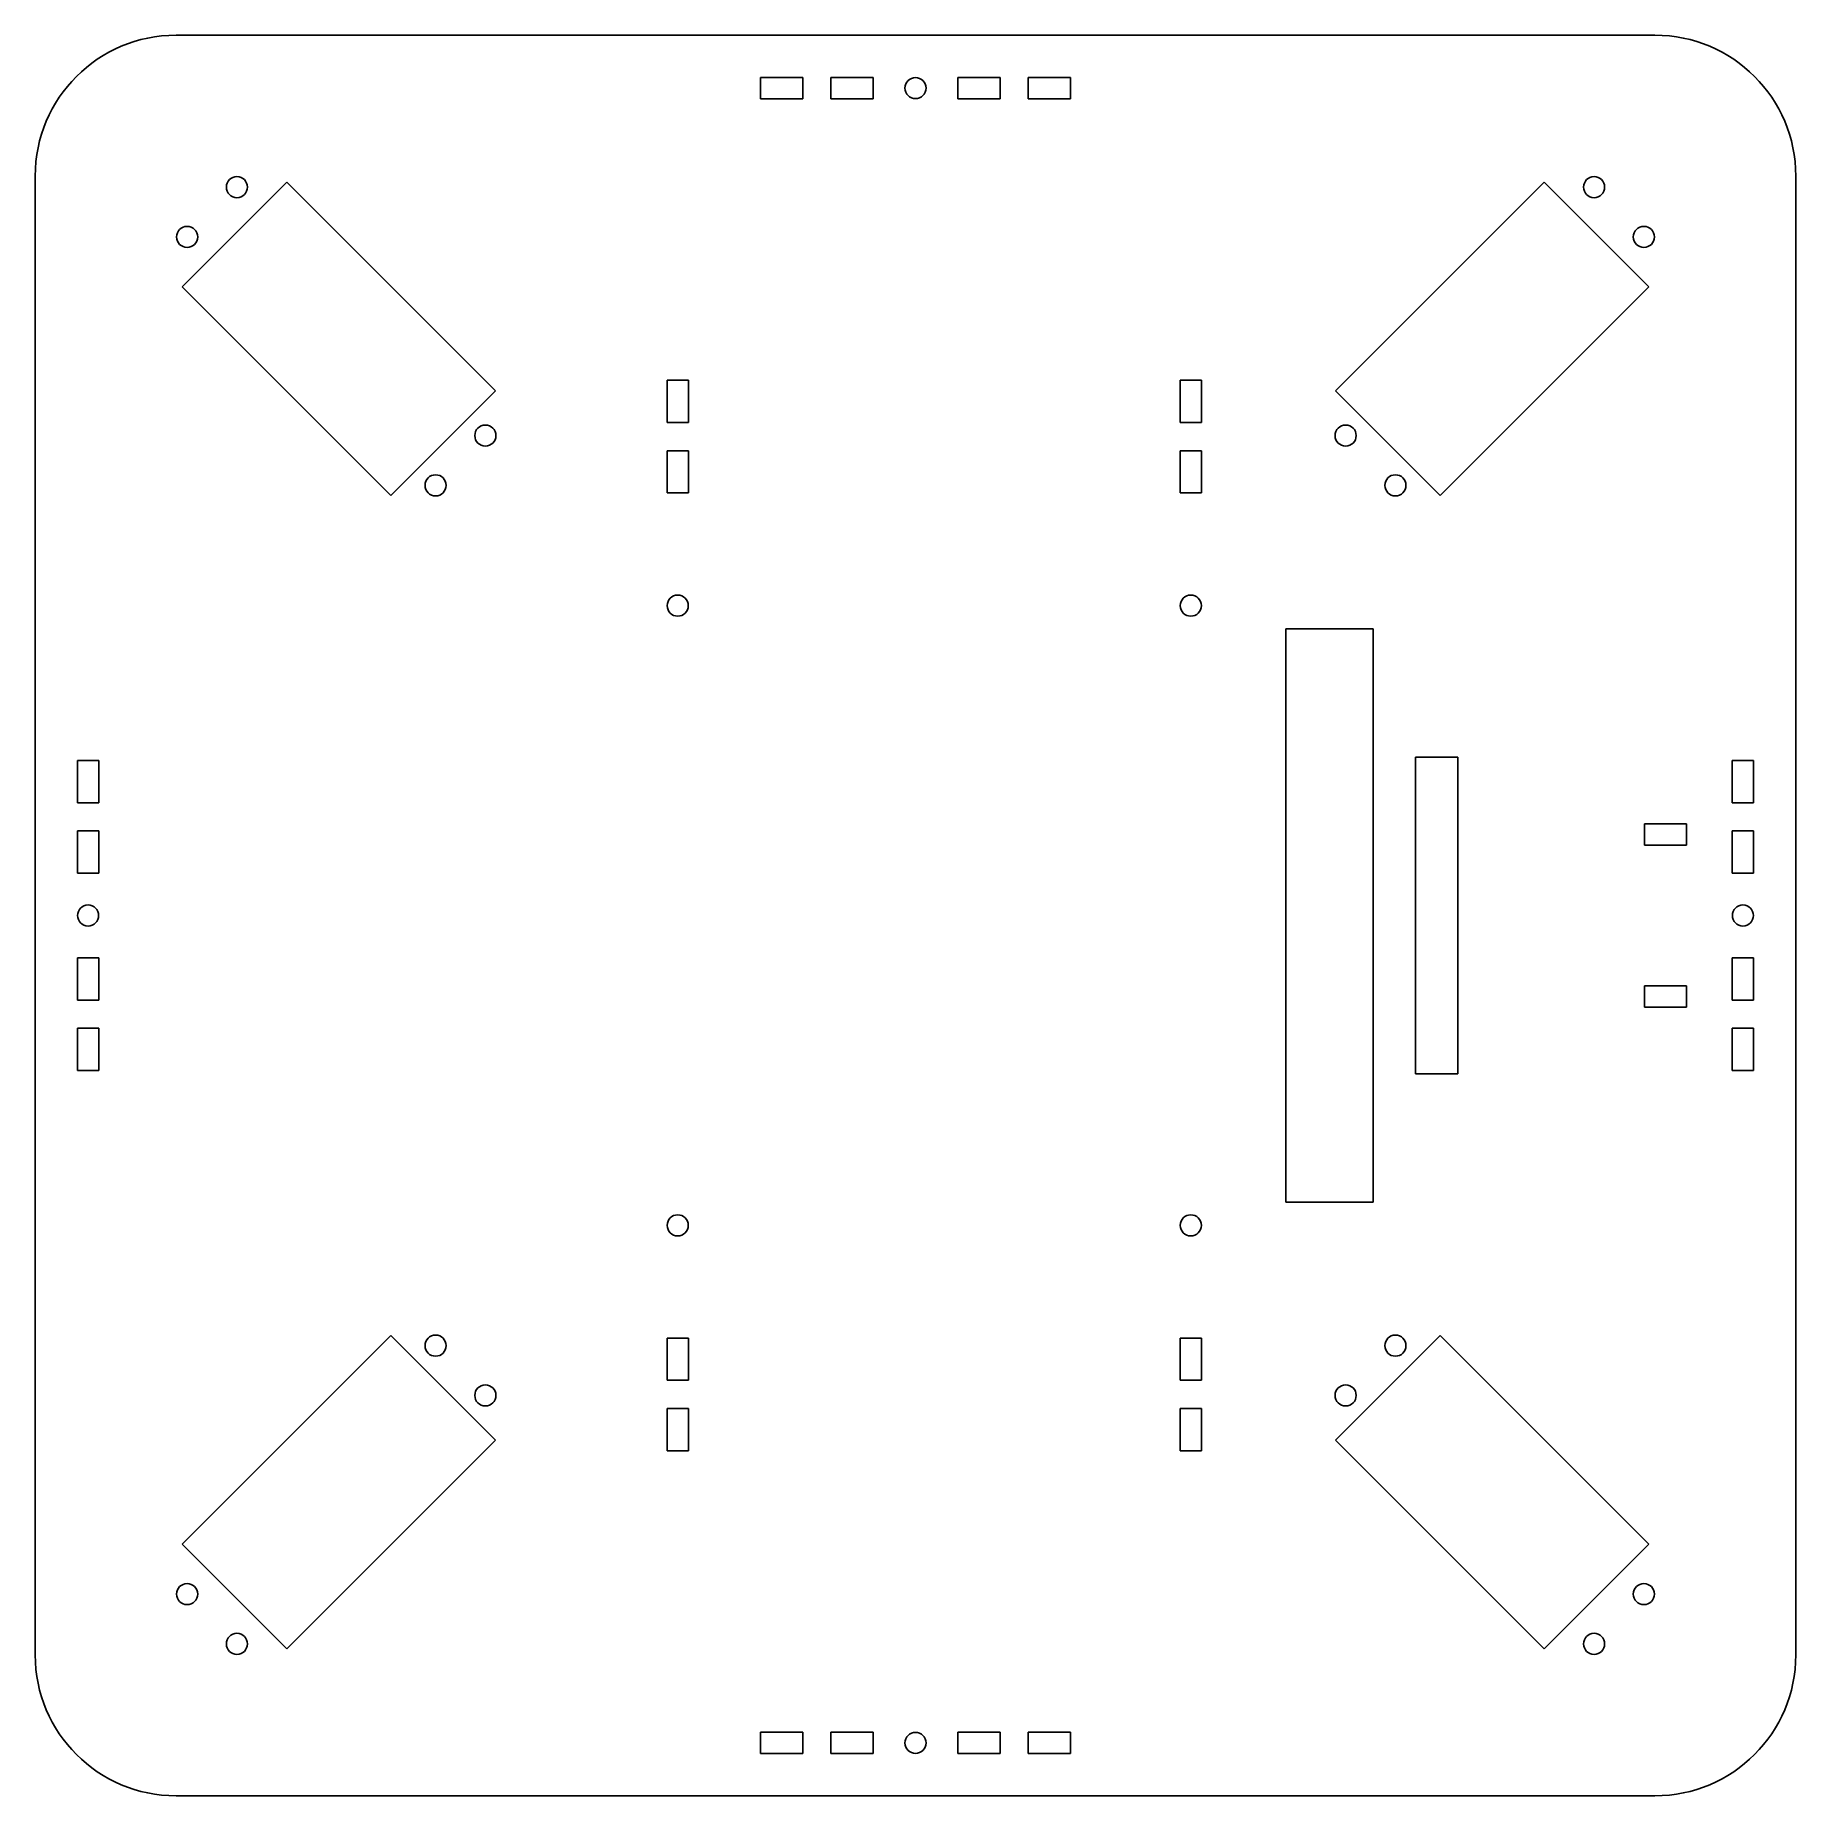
# Model space of a CAD drawing. Header units: millimetres. Extents: x -125 to 125, y -125 to 125.
import ezdxf

# ---------------------------------------------------------------- set-up
doc = ezdxf.new("R2010")
doc.units = ezdxf.units.MM
doc.layers.add('Shape2DView021', color=7, linetype='CONTINUOUS')

msp = doc.modelspace()

# ---------------------------------------------------------------- linework, layer by layer
at = {"layer": 'Shape2DView021'}
for p, q in [((-105, 125), (105, 125)), ((-22, 115.98), (-22, 119)), ((-22, 119), (-16, 119)), ((-16, 119), (-16, 115.98)), ((-12, 115.98), (-12, 119)), ((-12, 119), (-6, 119)), ((-6, 119), (-6, 115.98)), ((6, 115.98), (6, 119)), ((6, 119), (12, 119)), ((12, 119), (12, 115.98)), ((16, 115.98), (16, 119)), ((16, 119), (22, 119)), ((22, 119), (22, 115.98)), ((-16, 115.98), (-22, 115.98)), ((-6, 115.98), (-12, 115.98)), ((12, 115.98), (6, 115.98)), ((22, 115.98), (16, 115.98)), ((-125, -105), (-125, 105)), ((125, 105), (125, -105)), ((-104.14, 89.29), (-89.29, 104.14)), ((-89.29, 104.14), (-59.66, 74.51)), ((89.29, 104.14), (59.66, 74.51)), ((104.14, 89.29), (89.29, 104.14)), ((-74.51, 59.66), (-104.14, 89.29)), ((74.51, 59.66), (104.14, 89.29)), ((-35.27, 70), (-35.27, 76)), ((-35.27, 76), (-32.25, 76)), ((-32.25, 76), (-32.25, 70)), ((37.58, 70), (37.58, 76)), ((37.58, 76), (40.6, 76)), ((40.6, 76), (40.6, 70)), ((-59.66, 74.51), (-74.51, 59.66)), ((59.66, 74.51), (74.51, 59.66)), ((-32.25, 70), (-35.27, 70)), ((40.6, 70), (37.58, 70)), ((-35.27, 60), (-35.27, 66)), ((-35.27, 66), (-32.25, 66)), ((-32.25, 66), (-32.25, 60)), ((37.58, 60), (37.58, 66)), ((37.58, 66), (40.6, 66)), ((40.6, 66), (40.6, 60)), ((-32.25, 60), (-35.27, 60)), ((40.6, 60), (37.58, 60)), ((52.6, 40.7), (65, 40.7)), ((52.6, -40.7), (52.6, 40.7)), ((65, 40.7), (65, -40.7)), ((71, 22.5), (77, 22.5)), ((71, -22.5), (71, 22.5)), ((77, 22.5), (77, -22.5)), ((-119, 16), (-119, 22)), ((-119, 22), (-115.98, 22)), ((-115.98, 22), (-115.98, 16)), ((115.98, 16), (115.98, 22)), ((115.98, 22), (119, 22)), ((119, 22), (119, 16)), ((-115.98, 16), (-119, 16)), ((119, 16), (115.98, 16)), ((103.5, 10), (103.5, 13.02)), ((103.5, 13.02), (109.5, 13.02)), ((109.5, 13.02), (109.5, 10)), ((-119, 6), (-119, 12)), ((-119, 12), (-115.98, 12)), ((-115.98, 12), (-115.98, 6)), ((109.5, 10), (103.5, 10)), ((115.98, 6), (115.98, 12)), ((115.98, 12), (119, 12)), ((119, 12), (119, 6)), ((-115.98, 6), (-119, 6)), ((119, 6), (115.98, 6)), ((-119, -12), (-119, -6)), ((-119, -6), (-115.98, -6)), ((-115.98, -6), (-115.98, -12)), ((115.98, -12), (115.98, -6)), ((115.98, -6), (119, -6)), ((119, -6), (119, -12)), ((103.5, -13.02), (103.5, -10)), ((103.5, -10), (109.5, -10)), ((109.5, -10), (109.5, -13.02)), ((-115.98, -12), (-119, -12)), ((119, -12), (115.98, -12)), ((109.5, -13.02), (103.5, -13.02)), ((-119, -22), (-119, -16)), ((-119, -16), (-115.98, -16)), ((-115.98, -16), (-115.98, -22)), ((115.98, -22), (115.98, -16)), ((115.98, -16), (119, -16)), ((119, -16), (119, -22)), ((-115.98, -22), (-119, -22)), ((77, -22.5), (71, -22.5)), ((119, -22), (115.98, -22)), ((65, -40.7), (52.6, -40.7)), ((-74.51, -59.66), (-104.14, -89.29)), ((-59.66, -74.51), (-74.51, -59.66)), ((-35.27, -66), (-35.27, -60)), ((-35.27, -60), (-32.25, -60)), ((-32.25, -60), (-32.25, -66)), ((37.58, -66), (37.58, -60)), ((37.58, -60), (40.6, -60)), ((40.6, -60), (40.6, -66)), ((59.66, -74.51), (74.51, -59.66)), ((74.51, -59.66), (104.14, -89.29)), ((-32.25, -66), (-35.27, -66)), ((40.6, -66), (37.58, -66)), ((-35.27, -76), (-35.27, -70)), ((-35.27, -70), (-32.25, -70)), ((-32.25, -70), (-32.25, -76)), ((37.58, -76), (37.58, -70)), ((37.58, -70), (40.6, -70)), ((40.6, -70), (40.6, -76)), ((-89.29, -104.14), (-59.66, -74.51)), ((89.29, -104.14), (59.66, -74.51)), ((-32.25, -76), (-35.27, -76)), ((40.6, -76), (37.58, -76)), ((-104.14, -89.29), (-89.29, -104.14)), ((104.14, -89.29), (89.29, -104.14)), ((-22, -119), (-22, -115.98)), ((-22, -115.98), (-16, -115.98)), ((-16, -115.98), (-16, -119)), ((-12, -119), (-12, -115.98)), ((-12, -115.98), (-6, -115.98)), ((-6, -115.98), (-6, -119)), ((6, -119), (6, -115.98)), ((6, -115.98), (12, -115.98)), ((12, -115.98), (12, -119)), ((16, -119), (16, -115.98)), ((16, -115.98), (22, -115.98)), ((22, -115.98), (22, -119)), ((-16, -119), (-22, -119)), ((-6, -119), (-12, -119)), ((12, -119), (6, -119)), ((22, -119), (16, -119)), ((105, -125), (-105, -125))]:
    msp.add_line(p, q, dxfattribs=at)
for centre in [(0, 117.49), (-96.36, 103.43), (96.36, 103.43), (-103.43, 96.36), (103.43, 96.36), (-61.08, 68.15), (61.08, 68.15), (-68.15, 61.08), (68.15, 61.08), (-33.76, 44), (39.09, 44), (-117.49, 0), (117.49, 0), (-33.76, -44), (39.09, -44), (-68.15, -61.08), (68.15, -61.08), (-61.08, -68.15), (61.08, -68.15), (-103.43, -96.36), (103.43, -96.36), (-96.36, -103.43), (96.36, -103.43), (0, -117.49)]:
    msp.add_circle(centre, 1.5, dxfattribs=at)
for centre, start, end in [((-105, 105), 90, 180), ((105, 105), 0, 90), ((-105, -105), 180, -90), ((105, -105), -90, 0)]:
    msp.add_arc(centre, 20, start, end, dxfattribs=at)

doc.saveas('drawing.dxf')
